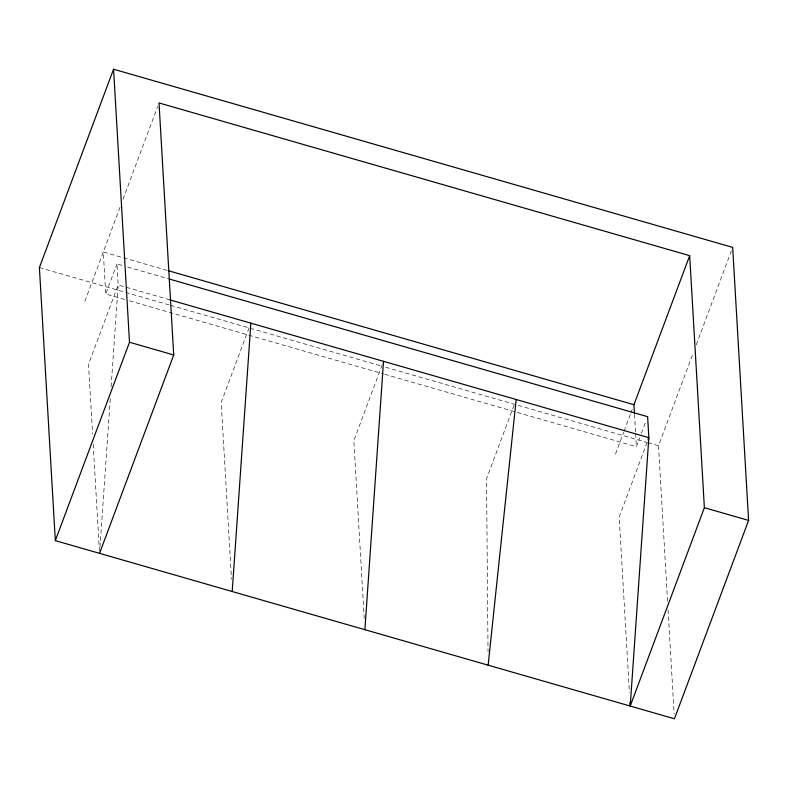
<?xml version="1.0" encoding="UTF-8"?>
<svg xmlns="http://www.w3.org/2000/svg" width="788" height="788" viewBox="0 0 788 788"><rect width="100%" height="100%" fill="white"/><g stroke="black" fill="none" stroke-linecap="round" stroke-linejoin="round"><path stroke-width="0.59" stroke-dasharray="3.94 2.96" d="M99.977 547.217L110.448 396.492M111.128 386.681L118.19 284.97L116.969 263.97L122.879 265.674M84.848 301.311L120.003 207.283M123.007 199.256L157.728 106.38M124.652 299.44L105.74 294.003L116.969 263.97M249.136 327.749L221.192 402.501L231.495 579.249M382.229 364.775L353.851 440.679L364.381 621.111M514.032 405.259L486.521 478.858L488.028 651.696M615.507 454.026L623.653 432.238M624.086 431.085L630.518 413.887M630.942 412.735L632.232 409.297M384.662 374.27L636.399 446.717L639.728 437.813M641.393 433.37L645.963 421.137M647.135 442.285L619.181 517.036L629.425 692.553M667.574 601.244L658.502 445.752L693.233 352.866M696.228 344.849L731.382 250.82M167.105 270.363L103.287 251.993L105.74 294.003M127.597 267.034L167.785 278.597M169.844 299.844L118.19 284.97L88.522 364.322L92.6 434.286M39.4 267.585L169.361 304.986M170.543 305.32L380.85 365.849M385.578 367.208L646.692 442.354M647.874 442.689L658.502 445.752M129.37 300.799L383.48 373.926M668.076 609.813L674.144 713.889M634.507 414.311L635.561 432.307M635.63 433.508L636.399 446.717M93.181 444.107L99.406 550.891"/><path stroke-width="1.18" d="M232.214 591.522L250.86 323.149M364.883 629.701L383.52 361.328M99.554 553.343L173.715 354.974L159.018 102.942L689.677 255.657L704.374 507.689L630.213 706.058L648.849 437.685L647.628 416.685L168.967 278.932M488.146 665.18L516.189 399.506M113.57 69.216L39.4 267.585L55.327 540.617L674.43 718.784L748.6 520.415L732.673 247.383L113.57 69.216L129.498 342.248L55.327 540.617M634.438 413.109L633.946 404.707L689.677 255.657M647.992 439.99L648.849 437.685L169.844 299.844M168.287 270.698L633.946 404.707M129.498 342.248L173.715 354.974M704.374 507.689L748.6 520.415M629.996 702.374L630.213 706.058"/></g></svg>
